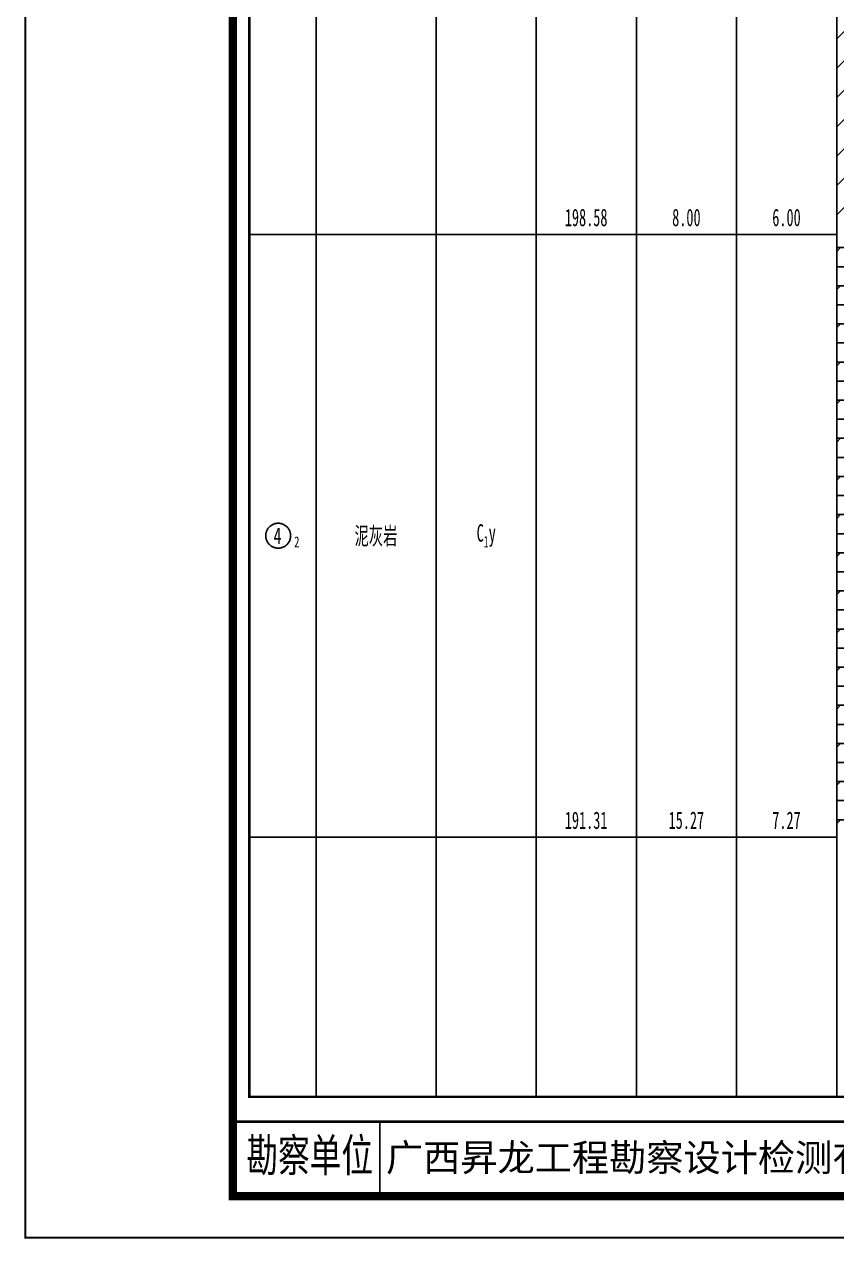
# Model space of a CAD drawing. Header units: millimetres. Extents: x 1264 to 9491, y 619 to 916.
# Drawn here: x 6831.5 to 6929.4, y 618.8 to 765.2 of the extents above; entities that cross this region are included whole.
import ezdxf
from ezdxf.enums import TextEntityAlignment as Align

# ---------------------------------------------------------------- set-up
doc = ezdxf.new("R2010")
doc.units = ezdxf.units.MM
doc.layers.add('GICAD_POU_TEXTS', color=7, linetype='Continuous')
doc.styles.add('HT', font='simhei.ttf')
doc.styles.add('LZ_FONT', font='simfang_0.ttf', dxfattribs={"width": 0.7, "height": 8})
doc.styles.add('成果图图块', font='simfang_0.ttf', dxfattribs={"height": 2.5})
doc.styles.add('成果图表体', font='simfang_0.ttf', dxfattribs={"width": 0.6, "height": 2.1})

# ---------------------------------------------------------------- blocks, each defined once
blk = doc.blocks.new('ZZT_DCBH_Y1.dwg36', base_point=(0.51, 0))
at = {"color": 7}
blk.add_polyline3d([(-1.52, 0.02, 0), (-1.52, -0.06, 0), (-1.52, -0.13, 0), (-1.51, -0.2, 0), (-1.5, -0.28, 0), (-1.48, -0.35, 0), (-1.46, -0.42, 0), (-1.44, -0.49, 0), (-1.41, -0.56, 0), (-1.38, -0.63, 0), (-1.35, -0.69, 0), (-1.31, -0.76, 0), (-1.27, -0.82, 0), (-1.23, -0.88, 0), (-1.18, -0.94, 0), (-1.14, -0.99, 0), (-1.09, -1.04, 0), (-1.03, -1.1, 0), (-0.98, -1.14, 0), (-0.92, -1.19, 0), (-0.86, -1.23, 0), (-0.8, -1.27, 0), (-0.73, -1.31, 0), (-0.67, -1.34, 0), (-0.6, -1.37, 0), (-0.53, -1.4, 0), (-0.46, -1.42, 0), (-0.39, -1.44, 0), (-0.32, -1.46, 0), (-0.25, -1.47, 0), (-0.17, -1.48, 0), (-0.1, -1.48, 0), (-0.02, -1.48, 0), (0.05, -1.48, 0), (0.12, -1.48, 0), (0.2, -1.47, 0), (0.27, -1.46, 0), (0.34, -1.44, 0), (0.41, -1.42, 0), (0.48, -1.4, 0), (0.55, -1.37, 0), (0.62, -1.34, 0), (0.68, -1.31, 0), (0.75, -1.27, 0), (0.81, -1.23, 0), (0.87, -1.19, 0), (0.93, -1.14, 0), (0.98, -1.1, 0), (1.04, -1.04, 0), (1.09, -0.99, 0), (1.13, -0.94, 0), (1.18, -0.88, 0), (1.22, -0.82, 0), (1.26, -0.76, 0), (1.3, -0.69, 0), (1.33, -0.63, 0), (1.36, -0.56, 0), (1.39, -0.49, 0), (1.41, -0.42, 0), (1.43, -0.35, 0), (1.45, -0.28, 0), (1.46, -0.2, 0), (1.47, -0.13, 0), (1.47, -0.06, 0), (1.48, 0.02, 0), (1.47, 0.09, 0), (1.47, 0.16, 0), (1.46, 0.24, 0), (1.45, 0.31, 0), (1.43, 0.38, 0), (1.41, 0.45, 0), (1.39, 0.52, 0), (1.36, 0.59, 0), (1.33, 0.66, 0), (1.3, 0.72, 0), (1.26, 0.79, 0), (1.22, 0.85, 0), (1.18, 0.91, 0), (1.13, 0.97, 0), (1.09, 1.02, 0), (1.04, 1.08, 0), (0.98, 1.13, 0), (0.93, 1.18, 0), (0.87, 1.22, 0), (0.81, 1.26, 0), (0.75, 1.3, 0), (0.68, 1.34, 0), (0.62, 1.37, 0), (0.55, 1.4, 0), (0.48, 1.43, 0), (0.41, 1.45, 0), (0.34, 1.47, 0), (0.27, 1.49, 0), (0.2, 1.5, 0), (0.12, 1.51, 0), (0.05, 1.51, 0), (-0.02, 1.52, 0), (-0.1, 1.51, 0), (-0.17, 1.51, 0), (-0.25, 1.5, 0), (-0.32, 1.49, 0), (-0.39, 1.47, 0), (-0.46, 1.45, 0), (-0.53, 1.43, 0), (-0.6, 1.4, 0), (-0.67, 1.37, 0), (-0.73, 1.34, 0), (-0.8, 1.3, 0), (-0.86, 1.26, 0), (-0.92, 1.22, 0), (-0.98, 1.18, 0), (-1.03, 1.13, 0), (-1.09, 1.08, 0), (-1.14, 1.02, 0), (-1.18, 0.97, 0), (-1.23, 0.91, 0), (-1.27, 0.85, 0), (-1.31, 0.79, 0), (-1.35, 0.72, 0), (-1.38, 0.66, 0), (-1.41, 0.59, 0), (-1.44, 0.52, 0), (-1.46, 0.45, 0), (-1.48, 0.38, 0), (-1.5, 0.31, 0), (-1.51, 0.24, 0), (-1.52, 0.16, 0), (-1.52, 0.09, 0), (-1.52, 0.02, 0)], dxfattribs=at)
at = {"layer": 'GICAD_POU_TEXTS', "color": 7, "style": '成果图图块', "width": 0.7}
blk.add_text('4', height=2, dxfattribs=at).set_placement((-0.11, -0.99), align=Align.CENTER)
blk.add_text('2', height=1.33, dxfattribs=at).set_placement((1.9, -1.39))
blk = doc.blocks.new('柱状图图框模板-(昇龙标准).dwg25', base_point=(27, 229))
blk.add_line((42.74, 4.95), (42.74, 13.95))
blk.add_line((42.74, 4.95), (42.74, 13.95))
for points, const_width in [([(0, 0), (210, 0), (210, 297), (0, 297)], 0.25), ([(25, 5), (205, 5), (205, 292), (25, 292)], 1), ([(27, 265), (203, 265), (203, 17), (27, 17)], 0.3)]:
    blk.add_lwpolyline(points, close=True, dxfattribs=dict(const_width=const_width))
at = {"const_width": 0.3}
blk.add_lwpolyline([(25, 14), (205, 14)], dxfattribs=at)
at = {"style": 'LZ_FONT', "width": 0.7}
blk.add_text('勘察单位', height=4, dxfattribs=at).set_placement((26.65, 7.95))
at = {"style": 'HT'}
blk.add_text('广西昇龙工程勘察设计检测有限公司', height=3.2865, dxfattribs=at).set_placement((43.48, 8.02))

msp = doc.modelspace()

# ---------------------------------------------------------------- hatches: boundary and pattern name
at = {"linetype": 'Continuous'}
h = msp.add_hatch(dxfattribs=at)
h.set_pattern_fill('GKNXT', scale=0.5, style=0, pattern_type=2)
h.set_pattern_definition([(45, (0, 0), (-1.76776695, 1.76776695), [])])
h.paths.add_polyline_path([(6929.45, 739.89), (6943.93, 739.89), (6943.93, 799.89), (6929.45, 799.89)])
h = msp.add_hatch(dxfattribs=at)
h.set_pattern_fill('GKNHY1', scale=0.5, style=0, pattern_type=2)
h.set_pattern_definition([(0, (0, 0), (0, 2.3), []), (45, (0, 0), (4e-16, 4.5999997), [3.252691, -6.5053825])])
h.paths.add_polyline_path([(6929.45, 667.19), (6943.93, 667.19), (6943.93, 739.89), (6929.45, 739.89)])

# ---------------------------------------------------------------- linework, layer by layer
at = {"color": 0}
for p, q in [((6858.63, 739.89), (6858.63, 799.89)), ((6866.68, 739.89), (6866.68, 799.89)), ((6858.63, 739.89), (6866.68, 739.89)), ((6858.63, 739.89), (6866.68, 739.89)), ((6858.63, 667.19), (6858.63, 739.89)), ((6866.68, 667.19), (6866.68, 739.89)), ((6858.63, 667.19), (6866.68, 667.19))]:
    msp.add_line(p, q, dxfattribs=at)
for points in [[(6858.63, 635.89), (6858.63, 819.89)], [(6866.68, 635.89), (6866.68, 819.89)], [(6866.68, 635.89), (6866.68, 819.89)], [(6881.16, 635.89), (6881.16, 819.89)], [(6881.16, 635.89), (6881.16, 819.89)], [(6893.23, 635.89), (6893.23, 819.89)], [(6893.23, 635.89), (6893.23, 819.89)], [(6905.3, 635.89), (6905.3, 819.89)], [(6905.3, 635.89), (6905.3, 819.89)], [(6917.38, 635.89), (6917.38, 819.89)], [(6917.38, 635.89), (6917.38, 819.89)], [(6929.45, 635.89), (6929.45, 819.89)], [(6929.45, 635.89), (6929.45, 819.89)], [(6866.68, 739.89), (6866.68, 799.89)], [(6881.16, 739.89), (6881.16, 799.89)], [(6881.16, 739.89), (6881.16, 799.89)], [(6893.23, 739.89), (6893.23, 799.89)], [(6893.23, 739.89), (6893.23, 799.89)], [(6905.3, 739.89), (6905.3, 799.89)], [(6905.3, 739.89), (6905.3, 799.89)], [(6917.38, 739.89), (6917.38, 799.89)], [(6917.38, 739.89), (6917.38, 799.89)], [(6929.45, 739.89), (6929.45, 799.89)], [(6866.68, 739.89), (6881.16, 739.89)], [(6866.68, 739.89), (6881.16, 739.89)], [(6866.68, 667.19), (6866.68, 739.89)], [(6881.16, 667.19), (6881.16, 739.89)], [(6881.16, 739.89), (6893.23, 739.89)], [(6881.16, 739.89), (6893.23, 739.89)], [(6881.16, 667.19), (6881.16, 739.89)], [(6893.23, 667.19), (6893.23, 739.89)], [(6893.23, 739.89), (6905.3, 739.89)], [(6893.23, 739.89), (6905.3, 739.89)], [(6893.23, 667.19), (6893.23, 739.89)], [(6905.3, 667.19), (6905.3, 739.89)], [(6905.3, 739.89), (6917.38, 739.89)], [(6905.3, 739.89), (6917.38, 739.89)], [(6905.3, 667.19), (6905.3, 739.89)], [(6917.38, 667.19), (6917.38, 739.89)], [(6917.38, 739.89), (6929.45, 739.89)], [(6917.38, 739.89), (6929.45, 739.89)], [(6917.38, 667.19), (6917.38, 739.89)], [(6929.45, 667.19), (6929.45, 739.89)], [(6866.68, 667.19), (6881.16, 667.19)], [(6881.16, 667.19), (6893.23, 667.19)], [(6893.23, 667.19), (6905.3, 667.19)], [(6905.3, 667.19), (6917.38, 667.19)], [(6917.38, 667.19), (6929.45, 667.19)], [(6858.63, 635.89), (6866.68, 635.89)], [(6866.68, 635.89), (6881.16, 635.89)], [(6881.16, 635.89), (6893.23, 635.89)], [(6893.23, 635.89), (6905.3, 635.89)], [(6905.3, 635.89), (6917.38, 635.89)], [(6917.38, 635.89), (6929.45, 635.89)], [(6929.45, 635.89), (6943.93, 635.89)]]:
    msp.add_lwpolyline(points, dxfattribs=at)

# ---------------------------------------------------------------- block references
for name, p in [('柱状图图框模板-(昇龙标准).dwg25', (6858.63, 847.89)), ('ZZT_DCBH_Y1.dwg36', (6862.65, 703.54))]:
    msp.add_blockref(name, p)

# ---------------------------------------------------------------- texts
at = {"color": 0, "style": '成果图表体', "width": 0.6}
for s, height, p in [('198.58', 2.1, (6896.67, 740.89)), ('8.00', 2.1, (6909.61, 740.89)), ('6.00', 2.1, (6921.68, 740.89)), ('泥灰岩', 2.1, (6871.32, 702.49)), ('C', 2.1, (6886.04, 702.84)), ('1', 1.4, (6886.91, 702.14)), ('y', 2.1, (6887.49, 702.84)), ('191.31', 2.1, (6896.67, 668.19)), ('15.27', 2.1, (6909.18, 668.19)), ('7.27', 2.1, (6921.68, 668.19))]:
    msp.add_text(s, height=height, dxfattribs=at).set_placement(p)

doc.saveas('drawing.dxf')
